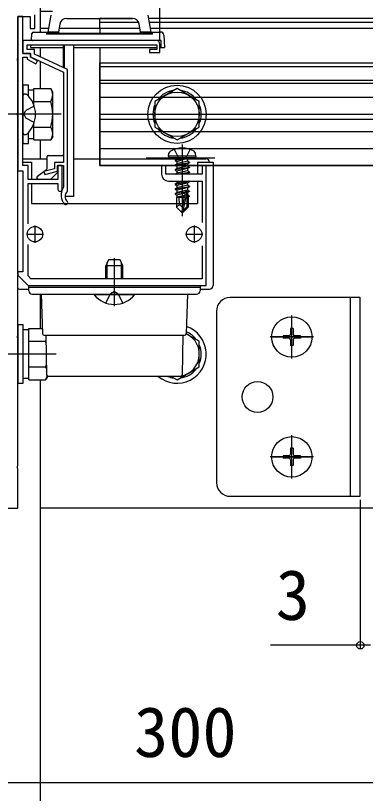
# Model space of a CAD drawing. Units: millimetres, scale not verified. Extents: x -875 to 875, y -1304 to 1297.
# Drawn here: x -406.8 to -304.6, y -199.4 to 27.6 of the extents above; entities that cross this region are included whole.
import ezdxf
from ezdxf.enums import TextEntityAlignment as Align

# ---------------------------------------------------------------- set-up
doc = ezdxf.new("R2010")
doc.units = ezdxf.units.MM
doc.header["$LTSCALE"] = 8
for name, color, linetype in [('0-3_YKK_11', 7, 'Continuous'), ('0-5_YKK_12', 2, 'Continuous'), ('0-6_YKK_13', 4, 'Continuous'), ('0-8_YKK_D', 6, 'Continuous')]:
    doc.layers.add(name, color=color, linetype=linetype)
doc.styles.add('ＭＳ ゴシック', font='')
doc.styles.get('ＭＳ ゴシック').set_extended_font_data('MS Gothic')

msp = doc.modelspace()

# ---------------------------------------------------------------- linework, layer by layer
at = {"layer": '0-3_YKK_11'}
for p, q in [((-393.419, -24.4), (-393.419, -25.2)), ((-401.119, -33.7), (-401.119, -38.7)), ((-354.619, -33.7), (-354.619, -38.7)), ((-403.619, -36.2), (-398.619, -36.2)), ((-357.119, -36.2), (-352.119, -36.2))]:
    msp.add_line(p, q, dxfattribs=at)
for points in [[(-432.619, -116.2), (-406.119, -116.2), (-406.119, -104.658), (-406.239, -104.475), (-406.239, -103.925), (-406.119, -103.742), (-406.119, -66.658), (-406.239, -66.475), (-406.239, -65.925), (-406.119, -65.742), (-406.119, -1.658), (-406.239, -1.475), (-406.239, -0.925), (-406.119, -0.742), (-406.119, 14.342), (-406.239, 14.525), (-406.239, 15.075), (-406.119, 15.258), (-406.119, 27.3), (-402.519, 27.3), (-402.519, 23.8), (-401.119, 23.8), (-401.119, 27.8)], [(-393.119, -23.05), (-393.119, -16.2), (-394.419, -16.2), (-394.419, -20.2), (-403.119, -20.2), (-403.119, -16.2), (-404.619, -16.2), (-404.619, -1.658), (-404.739, -1.475), (-404.739, -0.925), (-404.619, -0.742), (-404.619, 15.5), (-403.419, 15.5), (-403.419, 14.893), (-400.849, 13.556), (-400.388, 14.444), (-402.419, 15.5), (-402.419, 16.5), (-404.619, 16.5), (-404.619, 27.3), (-406.119, 27.3), (-406.119, -17.7), (-404.619, -17.7), (-404.619, -47.2), (-406.119, -47.2), (-406.119, -48.2), (-403.119, -51.2), (-351.119, -51.2), (-351.119, -16.2), (-352.319, -16.2), (-352.319, -18.7), (-362.919, -18.7), (-362.919, -16.2), (-364.119, -16.2), (-364.119, -18.7)], [(-365.619, 20.3), (-404.619, 20.3), (-404.619, 16.5), (-402.419, 16.5), (-402.419, 15.6), (-392.819, 11.1), (-392.819, -15.3), (-395.419, -15.3), (-395.419, -17.107), (-398.483, -17.915), (-398.254, -18.785), (-394.519, -17.8), (-394.519, -16.2), (-392.819, -16.2), (-392.819, -22.503), (-392.873, -22.675)], [(-391.714, -23.81), (-391.619, -23.591), (-391.619, 11.863), (-401.219, 16.363), (-401.219, 17.7), (-403.419, 17.7), (-403.419, 19.1), (-365.519, 19.1), (-365.519, 17.7), (-367.619, 17.7), (-367.619, 16.8), (-364.619, 16.8), (-364.619, 19.3)], [(-403.119, -33.141), (-403.119, -21.4), (-394.419, -21.4), (-394.419, -23.05)], [(-362.119, -20.7), (-352.319, -20.7), (-352.319, -32.801)], [(-352.319, -39.599), (-352.319, -49.2), (-402.29, -49.2), (-403.119, -48.372), (-403.119, -39.259)]]:
    msp.add_lwpolyline(points, dxfattribs=at)
for centre, radius, start, end in [((-365.619, 19.3), 1, 0.00001, 89.99999), ((-362.119, -18.7), 2, 180.00001, 269.99999), ((-390.419, -24.4), 3, 144.90318, 180), ((-393.769, -23.05), 0.65, 180.00001, 269.99999), ((-393.769, -23.05), 0.65, 270.00001, 359.99999), ((-390.419, -25.2), 1.9, 132.9859, 227.02712), ((-390.419, -25.2), 3, 180.00001, 227.02713), ((-392.089, -26.993), 0.55, 329.99997, 47.0271), ((-392.089, -26.993), 0.55, 227.02712, 330.00001)]:
    msp.add_arc(centre, radius, start, end, dxfattribs=at)
at = {"layer": '0-5_YKK_12'}
for p, q in [((-399.619, 443.783), (-399.619, 22.8)), ((-382.119, 23.8), (-382.119, 26.8)), ((-372.674, 26.8), (-382.119, 26.8)), ((-370.81, 25.6), (-382.119, 25.6)), ((-161.619, 26.8), (-367.974, 26.8)), ((-161.619, 25.6), (-367.762, 25.6)), ((-397.092, 23.8), (-399.619, 23.8)), ((-370.436, 23.8), (-394.092, 23.8)), ((-382.119, 23.8), (-382.119, 22.5)), ((-161.619, 23.8), (-367.445, 23.8)), ((-399.619, 18.3), (-399.619, 15.613)), ((-399.619, 18.3), (-399.619, 15.613)), ((-382.119, 18.3), (-382.119, -16.2)), ((-399.619, 14.288), (-399.619, 6.306)), ((-399.619, 14.288), (-399.619, 6.306)), ((-161.619, 12.68), (-382.119, 12.68)), ((-161.619, 7.8), (-382.119, 7.8)), ((-161.619, -2.7), (-382.119, -2.7)), ((-399.619, -8.706), (-399.619, -14.2)), ((-399.619, -8.706), (-399.619, -14.2)), ((-161.619, -16.2), (-382.119, -16.2)), ((-399.619, -53.7), (-399.619, -63.694)), ((-399.619, -53.7), (-399.619, -63.694)), ((-399.619, -78.706), (-399.619, -316.2)), ((-399.619, -78.706), (-399.619, -116.2)), ((-161.619, -116.2), (-399.619, -116.2))]:
    msp.add_line(p, q, dxfattribs=at)
msp.add_lwpolyline([(-395.936, 28.8), (-399.619, 28.8), (-399.619, 22.8)], dxfattribs=at)
at = {"layer": '0-6_YKK_13'}
for p, q in [((-397.269, 22.8), (-396.399, 27.734)), ((-368.139, 27.734), (-367.269, 22.8)), ((-393.855, 25.147), (-394.264, 22.826)), ((-391.885, 26.8), (-372.643, 26.8)), ((-370.264, 22.826), (-370.673, 25.147)), ((-401.523, 22.8), (-397.269, 22.8)), ((-397.769, 22.8), (-397.769, 22.2)), ((-395.269, 22.8), (-397.269, 22.8)), ((-395.269, 22.5), (-395.269, 22.826)), ((-395.269, 22.826), (-394.269, 22.826)), ((-394.269, 22.826), (-394.269, 22.5)), ((-369.269, 22.826), (-369.269, 22.5)), ((-367.269, 22.8), (-369.269, 22.8)), ((-367.269, 22.8), (-364.484, 22.8)), ((-366.769, 22.2), (-366.769, 22.8)), ((-402.146, 20.3), (-402.022, 22.331)), ((-397.769, 22.5), (-366.769, 22.5)), ((-366.769, 22.2), (-397.769, 22.2)), ((-363.486, 21.861), (-363.269, 18.3)), ((-402.269, 18.3), (-402.22, 19.1)), ((-402.269, 18.3), (-392.769, 18.3)), ((-364.269, 20.3), (-401.827, 20.3)), ((-392.769, 12.402), (-392.769, 19.1)), ((-392.469, 12.261), (-392.469, 19.1)), ((-389.769, -25.2), (-389.769, 19.1)), ((-389.769, 18.3), (-365.519, 18.3)), ((-364.619, 18.3), (-363.269, 18.3)), ((-364.269, 18.3), (-364.269, 20.3)), ((-382.119, 13.8), (-161.619, 13.8)), ((-382.119, -16.2), (-382.119, 13.8)), ((-382.119, 8.8), (-161.619, 8.8)), ((-404.073, 4.7), (-403.875, 4.7)), ((-401.419, 5.85), (-403.019, 5.85)), ((-401.419, 6.306), (-396.499, 6.306)), ((-401.419, 1.529), (-401.419, 6.306)), ((-395.919, 5.3), (-396.499, 6.306)), ((-395.919, -7.7), (-395.919, 5.3)), ((-404.619, 4.051), (-404.619, 4.155)), ((-404.619, -6.451), (-404.619, 4.051)), ((-401.419, 1.529), (-401.419, 2.8)), ((-401.419, 2.553), (-396.499, 2.553)), ((-382.119, 3.8), (-161.619, 3.8)), ((-401.293, 1.172), (-403.753, -0.055)), ((-400.115, -1.2), (-421.532, -1.2)), ((-393.419, -1.2), (-419.919, -1.2)), ((-404.362, -1.2), (-403.753, -0.055)), ((-404.362, -1.2), (-403.753, -2.345)), ((-382.119, -1.2), (-161.619, -1.2)), ((-401.293, -3.572), (-403.753, -2.345)), ((-401.419, -5.2), (-401.419, -3.929)), ((-401.419, -8.706), (-401.419, -3.929)), ((-401.419, -4.953), (-396.499, -4.953)), ((-382.119, -6.2), (-161.619, -6.2)), ((-404.073, -7.1), (-403.875, -7.1)), ((-403.019, -8.25), (-401.419, -8.25)), ((-401.419, -8.706), (-396.499, -8.706)), ((-395.919, -7.7), (-396.499, -8.706)), ((-382.119, -11.2), (-161.619, -11.2)), ((-358.119, -10), (-358.119, -30.9)), ((-397.569, -17.05), (-397.569, -13.5)), ((-397.269, -13.2), (-392.819, -13.2)), ((-362.119, -13.4), (-361.977, -12.598)), ((-354.119, -13.4), (-362.119, -13.4)), ((-362.119, -13.4), (-362.03, -13.9)), ((-354.119, -13.4), (-354.26, -12.598)), ((-354.119, -13.4), (-354.207, -13.9)), ((-404.619, -14.2), (-397.569, -14.2)), ((-404.619, -15.2), (-402.119, -15.2)), ((-402.119, -15.2), (-402.119, -20.2)), ((-368.619, -13.9), (-348.619, -13.9)), ((-354.207, -13.9), (-362.03, -13.9)), ((-360.219, -14.55), (-356.619, -13.95)), ((-356.619, -14.05), (-360.219, -14.65)), ((-360.219, -14.55), (-359.669, -14.232)), ((-360.219, -14.55), (-360.219, -14.65)), ((-360.219, -14.55), (-360.219, -14.65)), ((-360.219, -14.65), (-359.669, -14.968)), ((-360.219, -15.95), (-356.019, -15.25)), ((-356.019, -15.35), (-360.219, -16.05)), ((-360.219, -15.95), (-359.669, -15.632)), ((-356.619, -13.95), (-359.669, -14.232)), ((-359.669, -14.968), (-356.619, -14.05)), ((-359.669, -14.1), (-359.669, -14.232)), ((-356.569, -14.932), (-359.669, -15.632)), ((-359.669, -14.968), (-359.669, -15.632)), ((-356.569, -15.668), (-359.669, -16.368)), ((-356.619, -13.95), (-356.619, -14.05)), ((-356.569, -14.1), (-356.569, -14.932)), ((-356.019, -15.25), (-356.569, -14.932)), ((-356.019, -15.35), (-356.569, -15.668)), ((-356.569, -15.668), (-356.569, -16.332)), ((-356.019, -15.25), (-356.019, -15.35)), ((-353.619, -15.2), (-353.619, -18.7)), ((-349.119, -15.2), (-349.119, -51.2)), ((-400.369, -19.3), (-397.689, -17.29)), ((-394.569, -17.735), (-394.569, -18.2)), ((-382.119, -16.2), (-161.619, -16.2)), ((-360.219, -15.95), (-360.219, -16.05)), ((-360.219, -16.05), (-359.669, -16.368)), ((-360.219, -17.35), (-356.019, -16.65)), ((-356.019, -16.75), (-360.219, -17.45)), ((-360.219, -17.35), (-359.669, -17.032)), ((-360.219, -17.35), (-360.219, -17.45)), ((-360.219, -17.45), (-359.669, -17.768)), ((-359.919, -18.7), (-356.019, -18.05)), ((-356.569, -16.332), (-359.669, -17.032)), ((-359.669, -16.368), (-359.669, -17.032)), ((-356.569, -17.732), (-359.669, -18.432)), ((-359.669, -17.768), (-359.669, -18.432)), ((-356.019, -18.15), (-359.319, -18.7)), ((-356.019, -16.65), (-356.569, -16.332)), ((-356.569, -17.068), (-356.569, -17.732)), ((-356.019, -18.05), (-356.569, -17.732)), ((-356.019, -16.65), (-356.019, -16.75)), ((-356.019, -18.05), (-356.019, -18.15)), ((-396.569, -20.2), (-400.069, -20.2)), ((-394.569, -18.2), (-396.569, -20.2)), ((-360.132, -18.7), (-359.669, -18.432)), ((-356.569, -18.468), (-356.569, -18.7)), ((-402.119, -21.4), (-402.119, -27.2)), ((-360.219, -21.55), (-356.019, -20.85)), ((-356.019, -20.95), (-360.219, -21.65)), ((-360.219, -21.55), (-359.669, -21.232)), ((-360.219, -21.55), (-360.219, -21.65)), ((-360.219, -21.65), (-359.669, -21.968)), ((-360.219, -22.95), (-356.019, -22.25)), ((-356.019, -22.35), (-360.219, -23.05)), ((-360.219, -22.95), (-359.669, -22.632)), ((-357.311, -20.7), (-359.669, -21.232)), ((-359.669, -20.7), (-359.669, -21.232)), ((-356.569, -21.932), (-359.669, -22.632)), ((-359.669, -21.968), (-359.669, -22.632)), ((-356.569, -21.268), (-356.569, -21.932)), ((-356.019, -22.25), (-356.569, -21.932)), ((-356.569, -22.668), (-356.569, -23.332)), ((-356.019, -20.85), (-356.278, -20.7)), ((-356.019, -20.85), (-356.019, -20.95)), ((-356.019, -22.25), (-356.019, -22.35)), ((-353.619, -20.7), (-353.619, -27.2)), ((-360.219, -22.95), (-360.219, -23.05)), ((-360.219, -23.05), (-359.669, -23.368)), ((-360.219, -24.35), (-357.193, -23.846)), ((-357.221, -23.95), (-360.219, -24.45)), ((-360.219, -24.35), (-359.669, -24.032)), ((-360.219, -24.35), (-360.219, -24.45)), ((-360.219, -24.45), (-359.669, -24.768)), ((-356.569, -23.332), (-359.669, -24.032)), ((-359.669, -23.368), (-359.669, -24.032)), ((-357.278, -24.228), (-359.669, -24.768)), ((-359.669, -24.768), (-359.669, -25.432)), ((-357.423, -24.925), (-359.669, -25.432)), ((-357.209, -23.893), (-358.119, -28.278)), ((-356.787, -23.777), (-357.969, -29.476)), ((-356.786, -23.778), (-356.019, -23.65)), ((-356.019, -23.75), (-356.732, -23.869)), ((-356.569, -24.732), (-356.722, -24.767)), ((-356.719, -23.948), (-356.719, -28.226)), ((-356.019, -23.65), (-356.569, -23.332)), ((-356.569, -24.068), (-356.569, -24.732)), ((-356.119, -24.992), (-356.569, -24.732)), ((-356.019, -23.65), (-356.019, -23.75)), ((-402.119, -27.2), (-353.619, -27.2)), ((-389.769, -25.2), (-392.319, -25.2)), ((-359.819, -25.5), (-359.669, -25.432)), ((-359.819, -25.5), (-359.819, -28.35)), ((-357.542, -25.5), (-359.819, -25.5)), ((-357.484, -25.217), (-359.202, -25.5)), ((-357.539, -25.484), (-357.623, -25.5)), ((-356.119, -24.992), (-356.719, -25.091)), ((-356.119, -25.208), (-356.719, -25.324)), ((-356.419, -25.5), (-356.719, -25.5)), ((-356.119, -25.208), (-356.419, -25.381)), ((-356.419, -25.381), (-356.419, -28.35)), ((-356.119, -24.992), (-356.119, -25.208)), ((-358.861, -27.547), (-359.819, -28.35)), ((-358.269, -29.9), (-359.819, -28.35)), ((-358.119, -28.278), (-358.269, -29.9)), ((-358.119, -28.278), (-358.119, -29.9)), ((-356.719, -28.226), (-357.969, -29.476)), ((-357.969, -29.9), (-356.419, -28.35)), ((-357.969, -29.476), (-357.969, -29.9)), ((-356.419, -28.35), (-356.719, -28.226)), ((-358.269, -29.9), (-357.969, -29.9)), ((-379.619, -43.7), (-380.419, -45.4)), ((-380.419, -49.2), (-380.419, -45.4)), ((-375.419, -45.4), (-380.419, -45.4)), ((-379.986, -49.2), (-379.986, -44.48)), ((-376.219, -43.7), (-379.619, -43.7)), ((-377.919, -57.2), (-377.919, -43.2)), ((-375.419, -45.4), (-376.219, -43.7)), ((-375.852, -49.2), (-375.852, -44.48)), ((-375.419, -49.2), (-375.419, -45.4)), ((-405.619, -52.2), (-402.919, -52.2)), ((-402.919, -52.7), (-402.919, -51.2)), ((-402.919, -51.2), (-352.919, -51.2)), ((-402.919, -51.7), (-352.919, -51.7)), ((-352.919, -51.2), (-352.919, -52.7)), ((-352.919, -52.2), (-350.119, -52.2)), ((-401.919, -53.7), (-377.919, -53.7)), ((-399.269, -53.7), (-398.918, -65.215)), ((-383.819, -53.7), (-372.019, -53.7)), ((-383.819, -53.948), (-383.819, -53.7)), ((-372.019, -53.948), (-383.819, -53.948)), ((-380.419, -56.283), (-379.064, -53.565)), ((-377.919, -52.956), (-379.064, -53.565)), ((-377.919, -52.956), (-376.774, -53.565)), ((-377.919, -53.7), (-353.919, -53.7)), ((-375.419, -56.283), (-376.774, -53.565)), ((-372.019, -53.948), (-372.019, -53.7)), ((-356.569, -53.7), (-356.919, -65.215)), ((-309.019, -112.7), (-309.019, -54.7)), ((-348.119, -58.7), (-348.119, -108.7)), ((-326.118, -72.5), (-326.118, -59.9)), ((-402.919, -64.15), (-404.519, -64.15)), ((-402.919, -63.694), (-398.965, -63.694)), ((-402.919, -78.706), (-402.919, -63.694)), ((-398.419, -65.7), (-357.419, -65.7)), ((-397.919, -65.7), (-397.718, -77.209)), ((-357.919, -65.7), (-358.119, -77.209)), ((-325.768, -63.7), (-326.468, -63.7)), ((-326.468, -63.7), (-326.468, -65.35)), ((-325.768, -63.7), (-325.768, -65.35)), ((-402.919, -75.2), (-402.919, -67.2)), ((-402.919, -67.447), (-397.999, -67.447)), ((-319.818, -66.2), (-332.418, -66.2)), ((-332.119, -66.2), (-320.119, -66.2)), ((-328.618, -65.85), (-328.618, -66.55)), ((-326.968, -65.85), (-328.618, -65.85)), ((-326.968, -66.55), (-328.618, -66.55)), ((-326.468, -67.05), (-326.468, -68.7)), ((-325.768, -67.05), (-325.768, -68.7)), ((-323.618, -65.85), (-325.268, -65.85)), ((-323.618, -66.55), (-325.268, -66.55)), ((-323.618, -65.85), (-323.618, -66.55)), ((-325.768, -68.7), (-326.468, -68.7)), ((-394.919, -71.2), (-421.419, -71.2)), ((-402.919, -74.953), (-397.999, -74.953)), ((-404.519, -78.25), (-402.919, -78.25)), ((-402.919, -78.706), (-397.999, -78.706)), ((-397.419, -77.7), (-397.999, -78.706)), ((-397.419, -77.7), (-397.419, -77.658)), ((-358.619, -77.7), (-397.218, -77.7)), ((-326.119, -107.5), (-326.119, -94.9)), ((-325.769, -98.7), (-326.469, -98.7)), ((-326.469, -98.7), (-326.469, -100.35)), ((-325.769, -98.7), (-325.769, -100.35)), ((-319.819, -101.2), (-332.419, -101.2)), ((-332.119, -101.2), (-320.119, -101.2)), ((-328.619, -100.85), (-328.619, -101.55)), ((-326.969, -100.85), (-328.619, -100.85)), ((-326.969, -101.55), (-328.619, -101.55)), ((-326.469, -102.05), (-326.469, -103.7)), ((-325.769, -102.05), (-325.769, -103.7)), ((-323.619, -100.85), (-325.269, -100.85)), ((-323.619, -101.55), (-325.269, -101.55)), ((-323.619, -100.85), (-323.619, -101.55)), ((-325.769, -103.7), (-326.469, -103.7)), ((-344.119, -112.7), (-306.119, -112.7))]:
    msp.add_line(p, q, dxfattribs=at)
for points in [[(-370.269, 22.5), (-370.269, 22.826), (-369.269, 22.826)], [(-404.619, 7.3), (-404.619, -9.7), (-403.019, -9.7), (-403.019, -6.485)], [(-403.019, 4.085), (-403.019, 7.3), (-404.619, 7.3)], [(-404.619, -6.555), (-404.619, -6.451), (-404.619, -6.1)], [(-360.419, -11.421), (-359.264, -13.737), (-358.119, -14.346)], [(-355.819, -11.421), (-356.974, -13.737), (-358.119, -14.346)], [(-389.769, -14.2), (-382.119, -14.2), (-351.119, -14.2)], [(-353.619, -15.2), (-350.119, -15.2), (-349.119, -15.2)], [(-356.019, -16.75), (-356.569, -17.068), (-359.669, -17.768)], [(-356.019, -18.15), (-356.569, -18.468), (-357.598, -18.7)], [(-356.019, -20.95), (-356.569, -21.268), (-359.669, -21.968)], [(-356.019, -22.35), (-356.569, -22.668), (-359.669, -23.368)], [(-356.019, -23.75), (-356.569, -24.068), (-356.719, -24.101)], [(-358.119, -28.278), (-358.861, -27.547), (-359.019, -25.5)], [(-306.119, -112.7), (-306.119, -54.7), (-344.119, -54.7)], [(-361.36, -77.7), (-359.619, -78.706), (-353.119, -74.953), (-353.119, -67.447), (-356.921, -65.252)]]:
    msp.add_lwpolyline(points, dxfattribs=at)
for points in [[(-359.619, 6.306), (-366.119, 2.553), (-366.119, -4.953), (-359.619, -8.706), (-353.119, -4.953), (-353.119, 2.553)], [(-406.119, -62.7), (-406.119, -79.7), (-404.519, -79.7), (-404.519, -62.7)]]:
    msp.add_lwpolyline(points, close=True, dxfattribs=at)
for centre, radius in [((-359.619, -1.2), 8.5), ((-359.619, -1.2), 6.5), ((-401.119, -36.2), 2.25), ((-354.619, -36.2), 2.25), ((-326.118, -66.2), 5.9), ((-336.119, -83.7), 4.5), ((-326.119, -101.2), 5.9)]:
    msp.add_circle(centre, radius, dxfattribs=at)
for centre, radius, start, end in [((-391.885, 24.8), 2, 90, 170), ((-372.643, 24.8), 2, 10, 90), ((-401.523, 22.3), 0.5, 90, 176.5), ((-364.484, 21.8), 1, 3.5, 90), ((-401.827, 20.6), 0.3, 176.5, 270), ((-404.073, 4.155), 0.545, 90, 180), ((-403.875, 4.15), 0.55, 48.43917, 90), ((-408.619, -1.2), 7.7, 311.56083, 48.43917), ((-399.241, 4.429), 3.323, 325.61575, 34.38425), ((-359.619, -1.2), 7.05, 97.21814, 142.78186), ((-359.619, -1.2), 7.05, 37.21814, 82.78186), ((-408.338, -1.2), 12.419, 342.41205, 17.58795), ((-359.619, -1.2), 7.05, 157.21814, 202.78186), ((-359.619, -1.2), 7.05, 337.21814, 22.78186), ((-404.073, -6.555), 0.545, 180, 270), ((-399.241, -6.829), 3.323, 325.61575, 34.38425), ((-359.619, -1.2), 7.05, 217.21814, 262.78186), ((-359.619, -1.2), 7.05, 277.21814, 322.78186), ((-403.875, -6.55), 0.55, 270, 311.56083), ((-358.119, -17.5), 6.5, 57.94412, 122.05588), ((-397.269, -13.5), 0.3, 90, 180), ((-361.091, -12.754), 0.9, 122.05588, 170), ((-355.146, -12.754), 0.9, 10, 57.94412), ((-359.869, -14.1), 0.2, 0, 90), ((-356.369, -14.1), 0.2, 90, 180), ((-351.119, -15.2), 1, 0, 90), ((-397.869, -17.05), 0.3, 306.8699, 0), ((-400.069, -19.7), 0.5, 126.8699, 270), ((-356.967, -23.948), 0.248, 0, 167.19096), ((-405.619, -51.2), 1, 240, 270), ((-350.119, -51.2), 1, 270, 0), ((-401.919, -52.7), 1, 180, 270), ((-377.919, -49), 7.7, 219.98312, 320.01688), ((-353.919, -52.7), 1, 270, 0), ((-344.119, -58.7), 4, 90, 180), ((-359.619, -71.2), 8.5, 229.88083, 71.0363), ((-398.419, -65.2), 0.5, 180, 270), ((-359.619, -71.2), 6.5, 270, 65.5254), ((-357.419, -65.2), 0.5, 270, 0), ((-359.619, -71.2), 7.05, 37.21814, 67.34419), ((-326.968, -65.35), 0.5, 270, 0), ((-325.268, -65.35), 0.5, 180, 270), ((-400.741, -65.571), 3.323, 325.61575, 329.07123), ((-409.838, -71.2), 12.419, 15.68747, 17.58795), ((-326.968, -67.05), 0.5, 0, 90), ((-325.268, -67.05), 0.5, 90, 180), ((-359.619, -71.2), 7.05, 337.21814, 22.78186), ((-409.838, -71.2), 12.419, 342.41205, 346.31253), ((-400.741, -76.829), 3.323, 25.7911, 34.38425), ((-359.619, -71.2), 7.05, 277.21814, 322.78186), ((-400.741, -76.829), 3.323, 325.61575, 346.49045), ((-397.218, -77.2), 0.5, 181, 270), ((-359.619, -71.2), 7.05, 247.21814, 262.78186), ((-358.619, -77.2), 0.5, 270, 359), ((-326.969, -100.35), 0.5, 270, 0), ((-326.969, -102.05), 0.5, 0, 90), ((-325.269, -100.35), 0.5, 180, 270), ((-325.269, -102.05), 0.5, 90, 180), ((-344.119, -108.7), 4, 180, 270)]:
    msp.add_arc(centre, radius, start, end, dxfattribs=at)
msp.add_ellipse((-393.069, -12.9), major_axis=(0.3, 0), ratio=0.999888, start_param=4.712389, end_param=5.6975337, dxfattribs=at)
at = {"layer": '0-8_YKK_D'}
for p, q in [((-364.619, 20.3), (-364.619, 77.8)), ((-306.119, -113.7), (-306.119, -157.2)), ((-306.119, -156.2), (-332.309, -156.2)), ((-303.119, -156.2), (-306.119, -156.2)), ((-437.119, -196.2), (-263.119, -196.2))]:
    msp.add_line(p, q, dxfattribs=at)
msp.add_circle((-306.119, -156.2), 1.075, dxfattribs=at)

# ---------------------------------------------------------------- texts
at = {"layer": '0-8_YKK_D', "style": 'ＭＳ ゴシック'}
for s, p in [('3', (-330.787, -153.2)), ('300', (-372.164, -193.2))]:
    msp.add_text(s, height=14.66, dxfattribs=at).set_placement(p, align=Align.BOTTOM_LEFT)

doc.saveas('drawing.dxf')
